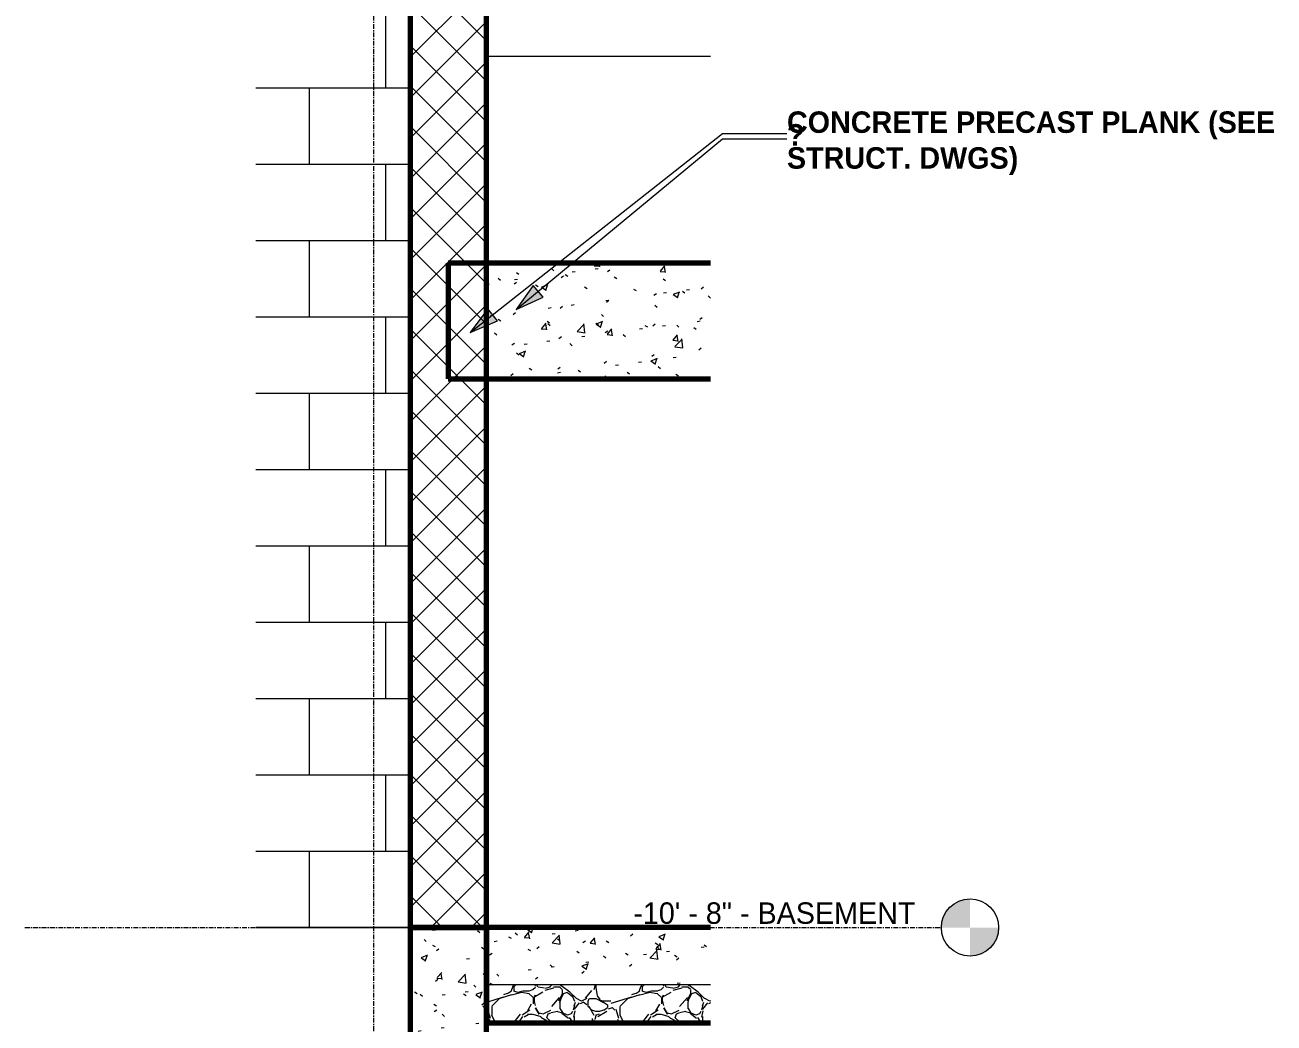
# Model space of a CAD drawing. Header units: inches. Extents: x 11710 to 12358, y -212 to 450.
# Drawn here: x 11881.2 to 12012.1, y -138 to -33.4 of the extents above; entities that cross this region are included whole.
import ezdxf

# ---------------------------------------------------------------- set-up
doc = ezdxf.new("R2010")
doc.units = ezdxf.units.IN
doc.header["$MEASUREMENT"] = 0
doc.linetypes.add('Grid Line 1_2_', pattern=[0.875, 0.5, -0.125, 0.125, -0.125])
for name, color, linetype, lineweight in [('0-4', 50, 'Continuous', 5), ('A-FLOR-4', 192, 'Continuous', 70), ('A-FLOR-5', 135, 'Continuous', 18), ('A-FLOR-LEVL', 51, 'Continuous', 9), ('A-FLOR-LEVL-1', 51, 'Grid Line 1_2_', 9), ('A-FLOR-MCUT', 51, 'Continuous', 18), ('A-FLOR-PATT-1', 8, 'Continuous', 9), ('A-WALL-3', 7, 'Continuous', 70), ('A-WALL-4', 135, 'Continuous', 18), ('A-WALL-PATT-3', 55, 'Continuous', 9), ('A-WALL-PATT-4', 45, 'Continuous', 9), ('G-ANNO-TEXT', 231, 'Continuous', 9), ('S-FNDN-2', 7, 'Continuous', 70), ('S-FNDN-3', 135, 'Continuous', 18), ('S-GRID-1', 1, 'Grid Line 1_2_', 9)]:
    doc.layers.add(name, color=color, linetype=linetype, lineweight=lineweight)
doc.styles.add('Century Gothic', font='ufonts.com_century-gothic.ttf', dxfattribs={"height": 2.25})
doc.styles.add('Century Gothic_B', font='GOTHICB.TTF', dxfattribs={"height": 2.25})
pattern_1 = [(50, (11178.3165, 72), (6.885997, -0.602097), [0.72, -7.92]), (355, (11178.3165, 72), (-1.331756, 7.220547), [0.576, -6.336]), (100.451, (11178.8905, 71.95), (5.55363, 6.61819), [0.612, -6.731]), (46.184, (11178.3165, 73.92), (10.24564, -1.588925), [1.08, -11.88]), (96.636, (11179.17, 73.788), (8.97244, 9.35152), [0.918, -10.096]), (351.184, (11178.316, 73.92), (8.9732, 9.35123), [0.864, -9.504]), (21, (11179.2765, 73.44), (5.730726, -3.865003), [0.72, -7.92]), (326, (11179.2765, 73.44), (2.33581, 6.96088), [0.576, -6.336]), (71.451, (11179.7545, 73.118), (8.065876, 3.09595), [0.612, -6.731]), (37.5, (11178.3165, 72), (0.116866, 3.1954784), [0.317, -5.942, 0.317, -6.115, -6.36]), (37.5, (11178.3165, 72), (0.116866, 3.1954784), [-12.691, 0.317, -6.043]), (7.5, (11178.3165, 72), (2.52543, 3.786025), [0.317, -3.35, 0.317, -5.798, -2.424]), (7.5, (11178.3165, 72), (2.52543, 3.786025), [-9.782, 0.317, -2.107]), (327.5, (11176.1755, 72), (5.1243685, -0.216176), [0.317, -2.083, 0.317, -7.171, -9.936]), (327.5, (11176.1755, 72), (5.1243685, -0.216176), [-9.888, 0.317, -9.619]), (317.5, (11175.2155, 72), (5.598326, 0.96141), [0.317, -2.803, 0.317, -4.656, -7.056]), (317.5, (11175.2155, 72), (5.598326, 0.96141), [-8.093, 0.317, -6.739])]

# ---------------------------------------------------------------- blocks, each defined once
blk = doc.blocks.new('CTR - 1st Phase -Stairs _ Elevators_rvt-2-Section 25 - Callout 2')
at = {"layer": 'A-WALL-PATT-3'}
h = blk.add_hatch(dxfattribs=at)
h.set_pattern_fill('FP_21', color=256, style=0, pattern_type=2)
h.set_pattern_definition([(0, (11430.989, -128), (0, 8), []), (90, (11430.989, -128), (-8, 8), [8, -8])])
h.paths.add_polyline_path([(11538.99, -128), (11538.99, 427.64), (11522.81, 427.64), (11522.81, -128)], flags=0)
h = blk.add_hatch(dxfattribs=at)
h.set_pattern_fill('FP_19', color=256, style=0, pattern_type=2)
h.set_pattern_definition([(50, (10795.755, 72), (6.885997, -0.602097), [0.72, -7.92]), (355, (10795.755, 72), (-1.331756, 7.220547), [0.576, -6.336]), (100.451, (10796.329, 71.95), (5.55363, 6.61819), [0.612, -6.731]), (46.184, (10795.755, 73.92), (10.24564, -1.588925), [1.08, -11.88]), (96.636, (10796.609, 73.788), (8.97244, 9.35152), [0.918, -10.096]), (351.184, (10795.755, 73.92), (8.9732, 9.35123), [0.864, -9.504]), (21, (10796.715, 73.44), (5.730726, -3.865003), [0.72, -7.92]), (326, (10796.715, 73.44), (2.33581, 6.96088), [0.576, -6.336]), (71.451, (10797.193, 73.118), (8.065876, 3.09595), [0.612, -6.731]), (37.5, (10795.755, 72), (0.116866, 3.1954784), [0.317, -5.942, 0.317, -6.115, -6.36]), (37.5, (10795.755, 72), (0.116866, 3.1954784), [-12.691, 0.317, -6.043]), (7.5, (10795.755, 72), (2.52543, 3.786025), [0.317, -3.35, 0.317, -5.798, -2.424]), (7.5, (10795.755, 72), (2.52543, 3.786025), [-9.782, 0.317, -2.107]), (327.5, (10793.614, 72), (5.1243685, -0.216176), [0.317, -2.083, 0.317, -7.171, -9.936]), (327.5, (10793.614, 72), (5.1243685, -0.216176), [-9.888, 0.317, -9.619]), (317.5, (10792.654, 72), (5.598326, 0.96141), [0.317, -2.803, 0.317, -4.656, -7.056]), (317.5, (10792.654, 72), (5.598326, 0.96141), [-8.093, 0.317, -6.739])])
h.paths.add_polyline_path([(11538.99, -188), (11546.99, -188), (11546.99, -128), (11538.99, -128), (11538.99, -138.01)], flags=0)
at = {"layer": 'A-WALL-PATT-4'}
h = blk.add_hatch(dxfattribs=at)
h.set_pattern_fill('FP_22', color=256, style=0, pattern_type=2)
h.set_pattern_definition([(45, (10795.755, 72), (-2.12132, 2.12132), []), (135, (10795.755, 72), (-2.12132, -2.12132), [])])
h.paths.add_polyline_path([(11546.99, -128), (11546.99, 427.64), (11538.99, 427.64), (11538.99, -128), (11542.99, -128)], flags=0)
at = {"layer": 'A-WALL-3'}
for p, q in [((11538.99, 427.64), (11538.99, -128)), ((11546.99, -128), (11546.99, 427.64)), ((11538.99, -128), (11546.99, -128))]:
    blk.add_line(p, q, dxfattribs=at)
at = {"layer": 'A-WALL-4'}
blk.add_line((11522.81, -128), (11538.99, -128), dxfattribs=at)
at = {"layer": 'S-FNDN-2'}
for p, q in [((11546.99, -128), (11538.99, -128)), ((11538.99, -128), (11538.99, -188)), ((11546.99, -188), (11546.99, -128))]:
    blk.add_line(p, q, dxfattribs=at)
at = {"layer": 'S-FNDN-3'}
blk.add_line((11538.99, -128), (11522.81, -128), dxfattribs=at)
blk = doc.blocks.new('Level - Level Head - Circle-50818-Section 25 - Callout 2')
at = {"layer": 'A-FLOR-LEVL'}
h = blk.add_hatch(color=256, dxfattribs=at)
edge = h.paths.add_edge_path(flags=0)
edge.add_line((11597.65, 0), (11594.65, 0))
edge.add_arc((11597.65, 0), 3, 90, 180, ccw=False)
edge.add_line((11597.65, 3), (11597.65, 0))
h = blk.add_hatch(color=256, dxfattribs=at)
edge = h.paths.add_edge_path(flags=0)
edge.add_line((11597.65, -3), (11597.65, 0))
edge.add_line((11597.65, 0), (11600.65, 0))
edge.add_arc((11597.65, 0), 3, 270, 360, ccw=False)
blk.add_circle((11597.65, 0), 3, dxfattribs=at)

msp = doc.modelspace()

# ---------------------------------------------------------------- hatches: boundary and pattern name
at = {"layer": 'A-FLOR-PATT-1'}
h = msp.add_hatch(dxfattribs=at)
h.set_pattern_fill('FP_19', color=256, style=0, pattern_type=2)
h.set_pattern_definition(pattern_1)
h.paths.add_polyline_path([(11953.02, -70.51), (11953.02, -58.38), (11929.55, -58.38), (11929.55, -70.51)], flags=0)
h = msp.add_hatch(dxfattribs=at)
h.set_pattern_fill('FP_19', color=256, style=0, pattern_type=2)
h.set_pattern_definition(pattern_1)
h.paths.add_polyline_path([(11953.02, -134), (11953.02, -128), (11929.55, -128), (11929.55, -134)], flags=0)
h = msp.add_hatch(dxfattribs=at)
h.set_pattern_fill('FP_23', color=256, style=0, pattern_type=2)
h.set_pattern_definition([(212.005, (11177.5105, 74.015), (-40.310627, -26.8730086), [1.268, -125.493]), (213.69, (11178.3165, 74.553), (-13.436241, -13.436764), [0.969, -47.478]), (198.435, (11178.7195, 74.687), (-26.873024, -13.436542), [0.425, -42.065]), (180, (11179.257, 74.687), (2e-15, -13.437), [0.537, -12.899]), (161.565, (11179.6605, 74.553), (-13.436518, 1.2e-05), [0.425, -42.065]), (333.435, (11179.7945, 84.227), (13.436532, 1e-05), [0.601, -29.444]), (296.565, (11179.6605, 84.496), (13.43652, -13.436544), [0.3, -29.745]), (270, (11179.66, 85.168), (13.437, 8e-16), [0.672, -12.765]), (186.34, (11179.7945, 76.434), (-107.4926568, -13.4363962), [1.217, -120.457]), (296.565, (11182.7505, 84.765), (13.43652, -13.436544), [0.3, -29.745]), (303.69, (11182.4815, 85.168), (13.436764, -13.436241), [0.484, -47.962]), (229.399, (11184.6315, 79.256), (-67.1828397, -80.6196216), [1.239, -122.641]), (243.435, (11185.0345, 80.062), (1e-05, -13.436532), [0.901, -29.144]), (213.69, (11189.7375, 78.584), (-13.436241, -13.436764), [0.484, -47.962]), (33.69, (11185.7065, 74.822), (13.436241, 13.436764), [0.484, -47.962]), (0, (11185.438, 74.822), (0, 13.437), [0.269, -13.168]), (333.435, (11185.1695, 74.956), (13.436532, 1e-05), [0.3, -29.745]), (284.036, (11185.0345, 75.494), (13.436545, -40.30972), [0.554, -54.847]), (270, (11185.034, 75.762), (13.437, 8e-16), [0.269, -13.168]), (243.435, (11185.0345, 76.031), (1e-05, -13.436532), [0.3, -29.745]), (135, (11185.0345, 76.165), (-13.43644, 9e-16), [0.19, -18.812]), (90, (11185.034, 76.031), (-13.437, 8e-16), [0.134, -13.302]), (18.435, (11189.8725, 82.212), (26.873024, 13.436542), [0.85, -41.641]), (6.34, (11190.6785, 82.481), (107.4926568, 13.4363962), [1.217, -120.457]), (180, (11190.14, 79.256), (2e-15, -13.437), [0.806, -12.63]), (197.354, (11192.2905, 79.928), (-40.3099621, -13.43709214), [2.252, -222.987]), (198.435, (11192.6935, 80.062), (-26.873024, -13.436542), [0.425, -42.065]), (213.69, (11193.0965, 80.331), (-13.436241, -13.436764), [0.484, -47.962]), (251.565, (11193.2315, 80.734), (-1.2e-05, -13.436518), [0.425, -42.065]), (243.435, (11193.3655, 81.003), (1e-05, -13.436532), [0.3, -29.745]), (270, (11193.365, 81.271), (13.437, 8e-16), [0.269, -13.168]), (293.199, (11192.9625, 82.212), (13.4363854, -26.8729472), [1.023, -101.307]), (315, (11192.5595, 82.615), (13.43644, 0), [0.57, -18.432]), (0, (11191.887, 82.615), (0, 13.437), [0.672, -12.765]), (341.565, (11188.9315, 79.39), (13.436518, -1.2e-05), [0.425, -42.065]), (303.69, (11188.6625, 79.793), (13.436764, -13.436241), [0.484, -47.962]), (279.462, (11188.5285, 80.599), (13.43628, -67.1832013), [0.817, -80.915]), (270, (11188.528, 81.406), (13.437, 8e-16), [0.806, -12.63]), (239.036, (11188.9315, 82.077), (-13.4372, -26.873257), [0.783, -77.565]), (188.13, (11189.8725, 82.212), (-80.6200966, -13.436299), [0.95, -94.061]), (116.565, (11179.9285, 81.809), (-13.43652, 13.436544), [0.3, -29.745]), (135, (11180.1975, 81.54), (-13.43644, 9e-16), [0.38, -18.622]), (168.69, (11180.8695, 81.406), (-13.436897, 0.000212), [0.685, -67.829]), (191.31, (11181.5415, 81.54), (-53.746592, -13.436568), [0.685, -67.829]), (194.036, (11182.0785, 81.674), (-40.30972, -13.436545), [0.554, -54.847]), (236.31, (11182.3475, 82.077), (-13.436194, -26.873299), [0.484, -47.962]), (236.31, (11182.6165, 82.481), (-13.436194, -26.873299), [0.484, -47.962]), (270, (11182.616, 82.884), (13.437, 8e-16), [0.403, -13.034]), (291.801, (11182.3475, 83.556), (13.4361655, -26.872997), [0.724, -71.635]), (116.565, (11182.4815, 80.734), (-13.43652, 13.436544), [0.601, -29.444]), (168.69, (11183.1535, 80.599), (-13.436897, 0.000212), [0.685, -67.829]), (194.036, (11183.6915, 80.734), (-40.30972, -13.436545), [0.554, -54.847]), (225, (11184.0945, 81.137), (9e-16, -13.43644), [0.57, -18.432]), (251.565, (11184.2285, 81.54), (-1.2e-05, -13.436518), [0.425, -42.065]), (296.565, (11183.9595, 82.077), (13.43652, -13.436544), [0.601, -29.444]), (315, (11183.6915, 82.346), (13.43644, 0), [0.38, -18.622]), (326.31, (11183.2885, 82.615), (26.873299, -13.436194), [0.484, -47.962]), (0, (11183.02, 82.615), (0, 13.437), [0.269, -13.168]), (33.69, (11182.6165, 82.346), (13.436241, 13.436764), [0.484, -47.962]), (71.565, (11182.4815, 81.943), (1.2e-05, 13.436518), [0.425, -42.065]), (63.435, (11182.3475, 81.674), (-1e-05, 13.436532), [0.3, -29.745]), (71.565, (11182.2135, 81.271), (1.2e-05, 13.436518), [0.425, -42.065]), (104.036, (11182.2135, 80.734), (-13.436545, 40.30972), [0.554, -54.847]), (45, (11181.9445, 80.465), (0, 13.43644), [0.38, -18.622]), (18.435, (11181.5415, 80.331), (26.873024, 13.436542), [0.425, -42.065]), (0, (11180.87, 80.331), (0, 13.437), [0.672, -12.765]), (14.036, (11180.3325, 80.196), (40.30972, 13.436545), [0.554, -54.847]), (341.565, (11179.9285, 80.331), (13.436518, -1.2e-05), [0.425, -42.065]), (270, (11179.928, 80.734), (13.437, 8e-16), [0.403, -13.034]), (225, (11180.3325, 81.137), (9e-16, -13.43644), [0.57, -18.432]), (198.435, (11181.1385, 81.406), (-26.873024, -13.436542), [0.85, -41.641]), (180, (11181.81, 81.406), (-2e-15, -13.437), [0.672, -12.765]), (153.435, (11182.0785, 81.271), (-13.436532, -1e-05), [0.3, -29.745]), (206.565, (11187.1845, 79.121), (-13.436544, -13.43652), [0.3, -29.745]), (146.31, (11187.5875, 78.853), (-26.873299, 13.436194), [0.484, -47.962]), (119.745, (11188.1255, 77.912), (-40.3105597, 67.1832064), [1.083, -107.246]), (95.711, (11188.2595, 76.568), (-13.4375424, 120.930058), [1.35, -133.686]), (90, (11188.26, 76.434), (-13.437, 8e-16), [0.134, -13.302]), (63.435, (11188.1255, 76.165), (-1e-05, 13.436532), [0.3, -29.745]), (26.565, (11187.8565, 76.031), (13.436544, 13.43652), [0.3, -29.745]), (0, (11187.453, 76.031), (0, 13.437), [0.403, -13.034]), (0, (11187.32, 76.031), (0, 13.437), [0.134, -13.302]), (0, (11187.05, 76.031), (0, 13.437), [0.269, -13.168]), (326.31, (11186.6475, 76.3), (26.873299, -13.436194), [0.484, -47.962]), (333.435, (11186.3785, 76.434), (13.436532, 1e-05), [0.3, -29.745]), (284.036, (11186.2445, 76.972), (13.436545, -40.30972), [0.554, -54.847]), (270, (11186.244, 77.24), (13.437, 8e-16), [0.269, -13.168]), (270, (11186.244, 77.643), (13.437, 8e-16), [0.403, -13.034]), (258.69, (11186.3785, 78.315), (-0.000212, -13.436897), [0.685, -67.829]), (231.34, (11186.9165, 78.987), (-40.3101895, -53.745816), [0.86, -85.176]), (270, (11189.737, 78.718), (13.437, 8e-16), [0.134, -13.302]), (270, (11189.737, 78.853), (13.437, 8e-16), [0.134, -13.302]), (326.31, (11189.3345, 79.121), (26.873299, -13.436194), [0.484, -47.962]), (333.435, (11188.5285, 79.525), (13.436532, 1e-05), [0.901, -29.144]), (0, (11187.856, 79.525), (0, 13.437), [0.672, -12.765]), (63.435, (11187.7225, 79.256), (-1e-05, 13.436532), [0.3, -29.745]), (90, (11187.722, 78.718), (-13.437, 8e-16), [0.537, -12.899]), (135, (11188.1255, 78.315), (-13.43644, 9e-16), [0.57, -18.432]), (161.565, (11188.5285, 78.181), (-13.436518, 1.2e-05), [0.425, -42.065]), (180, (11188.931, 78.181), (-2e-15, -13.437), [0.403, -13.034]), (198.435, (11189.3345, 78.315), (-26.873024, -13.436542), [0.425, -42.065]), (351.87, (11184.0945, 85.571), (13.4370087, -0.000259), [1.9, -93.111]), (14.036, (11183.5565, 85.437), (40.30972, 13.436545), [0.554, -54.847]), (53.13, (11183.1535, 84.899), (26.873672, 40.309752), [0.672, -66.511]), (95.194, (11183.2885, 83.421), (-13.4351326, 134.3664647), [1.484, -146.928]), (101.31, (11183.4225, 82.749), (-13.436568, 53.746592), [0.685, -67.829]), (143.13, (11183.9595, 82.346), (-40.309752, 26.873672), [0.672, -66.511]), (161.565, (11184.3635, 82.212), (-13.436518, 1.2e-05), [0.425, -42.065]), (198.435, (11184.7665, 82.346), (-26.873024, -13.436542), [0.425, -42.065]), (225, (11185.4385, 83.018), (9e-16, -13.43644), [0.95, -18.052]), (228.814, (11186.3785, 84.093), (-80.6198072, -94.0561774), [1.428, -141.405]), (251.565, (11186.5125, 84.496), (-1.2e-05, -13.436518), [0.425, -42.065]), (270, (11186.512, 84.63), (13.437, 8e-16), [0.134, -13.302]), (288.435, (11186.3785, 85.034), (13.436542, -26.873024), [0.425, -42.065]), (326.31, (11185.9755, 85.302), (26.873299, -13.436194), [0.484, -47.962]), (90, (11179.794, 82.077), (-13.437, 8e-16), [0.941, -12.496]), (338.199, (11181.6755, 83.824), (40.3099116, -13.436441), [0.724, -71.635]), (0, (11180.87, 83.824), (0, 13.437), [0.806, -12.63]), (30.964, (11180.1975, 83.421), (40.310285, 26.8733136), [0.783, -77.565]), (45, (11179.7945, 83.018), (0, 13.43644), [0.57, -18.432]), (90, (11177.644, 77.778), (-13.437, 8e-16), [0.941, -12.496]), (116.565, (11178.0475, 76.972), (-13.43652, 13.436544), [0.901, -29.144]), (153.435, (11178.8545, 76.568), (-13.436532, -1e-05), [0.901, -29.144]), (180, (11179.525, 76.568), (-2e-15, -13.437), [0.672, -12.765]), (218.66, (11180.1975, 77.106), (-13.436833, -13.4362984), [0.86, -85.176]), (231.34, (11180.7355, 77.778), (-40.3101895, -53.745816), [0.86, -85.176]), (213.69, (11181.5415, 78.315), (-13.436241, -13.436764), [0.969, -47.478]), (239.036, (11181.9445, 78.987), (-13.4372, -26.873257), [0.783, -77.565]), (270, (11181.944, 79.256), (13.437, 8e-16), [0.269, -13.168]), (270, (11181.944, 79.659), (13.437, 8e-16), [0.403, -13.034]), (315, (11181.5415, 80.062), (13.43644, 0), [0.57, -18.432]), (350.538, (11180.7355, 80.196), (13.4368224, 7.56e-05), [0.817, -80.915]), (14.036, (11179.6605, 79.928), (40.30972, 13.436545), [1.108, -54.293]), (18.435, (11178.4505, 79.525), (26.873024, 13.436542), [1.275, -41.216]), (45, (11178.0475, 79.121), (0, 13.43644), [0.57, -18.432]), (45, (11177.6445, 78.718), (0, 13.43644), [0.57, -18.432]), (108.435, (11180.6005, 75.762), (-13.436542, 26.873024), [0.85, -41.641]), (126.87, (11181.0035, 75.225), (-13.436224, 13.436576), [0.672, -66.511]), (146.31, (11181.4075, 74.956), (-26.873299, 13.436194), [0.484, -47.962]), (161.565, (11181.8105, 74.822), (-13.436518, 1.2e-05), [0.425, -42.065]), (135, (11182.2135, 74.419), (-13.43644, 9e-16), [0.57, -18.432]), (161.565, (11182.6165, 74.284), (-13.436518, 1.2e-05), [0.425, -42.065]), (180, (11183.02, 74.284), (2e-15, -13.437), [0.403, -13.034]), (206.565, (11183.2885, 74.419), (-13.436544, -13.43652), [0.3, -29.745]), (206.565, (11183.8255, 74.687), (-13.436544, -13.43652), [0.601, -29.444]), (189.462, (11184.6315, 74.822), (-67.1832013, -13.43628), [0.817, -80.915]), (243.435, (11184.9005, 75.359), (1e-05, -13.436532), [0.601, -29.444]), (270, (11184.9, 75.494), (13.437, 8e-16), [0.134, -13.302]), (270, (11184.9, 75.762), (13.437, 8e-16), [0.269, -13.168]), (326.31, (11184.4975, 76.568), (26.873299, -13.436194), [0.484, -47.962]), (327.995, (11183.4225, 77.24), (67.1829352, -40.309468), [1.268, -125.493]), (329.036, (11182.7505, 77.643), (26.873257, -13.4372), [0.783, -77.565]), (341.565, (11181.9445, 77.912), (13.436518, -1.2e-05), [0.85, -41.641]), (0, (11181.407, 77.912), (0, 13.437), [0.537, -12.899]), (33.69, (11181.0035, 77.643), (13.436241, 13.436764), [0.484, -47.962]), (53.13, (11180.6005, 77.106), (26.873672, 40.309752), [0.672, -66.511]), (63.435, (11180.3325, 76.568), (-1e-05, 13.436532), [0.601, -29.444]), (225, (11186.5125, 75.494), (9e-16, -13.43644), [0.57, -18.432]), (236.31, (11186.7815, 75.897), (-13.436194, -26.873299), [0.484, -47.962]), (270, (11186.781, 76.031), (13.437, 8e-16), [0.134, -13.302]), (315, (11186.5125, 76.3), (13.43644, 0), [0.38, -18.622]), (333.435, (11185.9755, 76.568), (13.436532, 1e-05), [0.601, -29.444]), (18.435, (11185.1695, 76.3), (26.873024, 13.436542), [0.85, -41.641]), (75.964, (11185.0345, 75.762), (-0.0003, 13.436231), [0.554, -54.847]), (71.565, (11178.9885, 73.209), (1.2e-05, 13.436518), [0.425, -42.065]), (135, (11179.2575, 72.941), (-13.43644, 9e-16), [0.38, -18.622]), (146.31, (11179.6605, 72.672), (-26.873299, 13.436194), [0.484, -47.962]), (153.435, (11180.1975, 72.403), (-13.436532, -1e-05), [0.601, -29.444]), (180, (11180.332, 72.403), (-2e-15, -13.437), [0.134, -13.302]), (161.565, (11180.7355, 72.269), (-13.436518, 1.2e-05), [0.425, -42.065]), (180, (11181.272, 72.269), (-2e-15, -13.437), [0.537, -12.899]), (198.435, (11181.6755, 72.403), (-26.873024, -13.436542), [0.425, -42.065]), (210.964, (11182.3475, 72.806), (-40.310285, -26.8733136), [0.783, -77.565]), (206.565, (11182.6165, 72.941), (-13.436544, -13.43652), [0.3, -29.745]), (251.565, (11182.7505, 73.344), (-1.2e-05, -13.436518), [0.425, -42.065]), (303.69, (11182.4815, 73.747), (13.436764, -13.436241), [0.484, -47.962]), (306.87, (11182.0785, 74.284), (13.436224, -13.436576), [0.672, -66.511]), (323.13, (11181.5415, 74.687), (40.309752, -26.873672), [0.672, -66.511]), (345.964, (11181.0035, 74.822), (13.436231, 0.0003), [0.554, -54.847]), (18.435, (11180.6005, 74.687), (26.873024, 13.436542), [0.425, -42.065]), (30.964, (11179.9285, 74.284), (40.310285, 26.8733136), [0.783, -77.565]), (39.806, (11179.1225, 73.612), (13.4366017, 13.4362908), [1.049, -103.894]), (135, (11183.1535, 72.403), (-13.43644, 9e-16), [0.19, -18.812]), (153.435, (11183.4225, 72.269), (-13.436532, -1e-05), [0.3, -29.745]), (191.31, (11184.0945, 72.403), (-53.746592, -13.436568), [0.685, -67.829]), (165.964, (11184.6315, 72.269), (-13.436231, -0.0003), [0.554, -54.847]), (175.236, (11186.2445, 72.134), (-13.4364265, -8.2e-05), [1.618, -160.181]), (206.565, (11186.5125, 72.269), (-13.436544, -13.43652), [0.3, -29.745]), (225, (11186.7815, 72.537), (9e-16, -13.43644), [0.38, -18.622]), (270, (11186.781, 73.209), (13.437, 8e-16), [0.672, -12.765]), (270, (11186.781, 73.612), (13.437, 8e-16), [0.403, -13.034]), (308.66, (11186.2445, 74.284), (13.4362984, -13.436833), [0.86, -85.176]), (338.199, (11185.5725, 74.553), (40.3099116, -13.436441), [0.724, -71.635]), (348.69, (11184.9005, 74.687), (13.436897, -0.000212), [0.685, -67.829]), (18.435, (11183.6915, 74.284), (26.873024, 13.436542), [1.275, -41.216]), (36.87, (11183.1535, 73.881), (13.436576, 13.436224), [0.672, -66.511]), (68.199, (11182.8855, 73.209), (13.436441, 40.3099116), [0.724, -71.635]), (101.31, (11183.0195, 72.537), (-13.436568, 53.746592), [0.685, -67.829]), (348.69, (11181.8105, 85.302), (13.436897, -0.000212), [0.685, -67.829]), (354.806, (11180.3325, 85.437), (13.4361385, -0.0003521), [1.484, -146.928]), (0, (11179.928, 85.437), (0, 13.437), [0.403, -13.034]), (45, (11179.6605, 85.168), (0, 13.43644), [0.38, -18.622]), (180, (11180.735, 83.959), (-2e-15, -13.437), [0.403, -13.034]), (188.13, (11181.6755, 84.093), (-80.6200966, -13.436299), [0.95, -94.061]), (172.875, (11182.7505, 83.959), (-13.436807, -0.000376), [1.083, -107.246]), (225, (11182.8855, 84.093), (9e-16, -13.43644), [0.19, -18.812]), (270, (11182.885, 84.496), (13.437, 8e-16), [0.403, -13.034]), (161.565, (11187.1845, 84.899), (-13.436518, 1.2e-05), [0.425, -42.065]), (180, (11187.722, 84.899), (-2e-15, -13.437), [0.537, -12.899]), (198.435, (11188.1255, 85.034), (-26.873024, -13.436542), [0.425, -42.065]), (170.538, (11188.9315, 84.899), (-13.4368224, -7.56e-05), [0.817, -80.915]), (213.69, (11189.3345, 85.168), (-13.436241, -13.436764), [0.484, -47.962]), (270, (11189.334, 85.302), (13.437, 8e-16), [0.134, -13.302]), (296.565, (11189.2005, 85.571), (13.43652, -13.436544), [0.3, -29.745]), (341.565, (11188.3945, 85.84), (13.436518, -1.2e-05), [0.85, -41.641]), (341.565, (11187.5875, 86.108), (13.436518, -1.2e-05), [0.85, -41.641]), (14.036, (11187.0505, 85.974), (40.30972, 13.436545), [0.554, -54.847]), (45, (11186.6475, 85.571), (0, 13.43644), [0.57, -18.432]), (104.036, (11186.7815, 85.034), (-13.436545, 40.30972), [0.554, -54.847]), (0, (11176.301, 73.344), (0, 13.437), [0.134, -13.302]), (315, (11176.0325, 73.612), (13.43644, 0), [0.38, -18.622]), (274.764, (11175.8975, 75.225), (13.437683, -147.8026001), [1.618, -160.181]), (255.964, (11176.0325, 75.762), (0.0003, -13.436231), [0.554, -54.847]), (225, (11176.3015, 76.031), (9e-16, -13.43644), [0.38, -18.622]), (198.435, (11177.5105, 76.434), (-26.873024, -13.436542), [1.275, -41.216]), (180, (11177.644, 76.434), (-2e-15, -13.437), [0.134, -13.302]), (171.87, (11178.5855, 76.3), (-13.4370087, 0.000259), [0.95, -94.061]), (146.31, (11180.1975, 76.165), (-26.873299, 13.436194), [0.484, -47.962]), (108.435, (11180.4665, 75.359), (-13.436542, 26.873024), [0.85, -41.641]), (90, (11180.466, 75.225), (-13.437, 8e-16), [0.134, -13.302]), (71.565, (11180.3325, 74.822), (1.2e-05, 13.436518), [0.425, -42.065]), (26.565, (11180.0635, 74.687), (13.436544, 13.43652), [0.3, -29.745]), (18.435, (11179.6605, 74.553), (26.873024, 13.436542), [0.425, -42.065]), (126.87, (11186.9165, 73.612), (-13.436224, 13.436576), [0.672, -66.511]), (123.69, (11187.1845, 73.209), (-13.436764, 13.436241), [0.484, -47.962]), (149.036, (11187.8565, 72.806), (-26.873257, 13.4372), [0.783, -77.565]), (168.69, (11188.5285, 72.672), (-13.436897, 0.000212), [0.685, -67.829]), (213.69, (11188.9315, 72.941), (-13.436241, -13.436764), [0.484, -47.962]), (251.565, (11189.0655, 73.344), (-1.2e-05, -13.436518), [0.425, -42.065]), (270, (11189.065, 73.478), (13.437, 8e-16), [0.134, -13.302]), (279.462, (11188.9315, 74.284), (13.43628, -67.1832013), [0.817, -80.915]), (243.435, (11189.0655, 74.553), (1e-05, -13.436532), [0.3, -29.745]), (270, (11189.065, 74.687), (13.437, 8e-16), [0.134, -13.302]), (296.565, (11188.6625, 75.494), (13.43652, -13.436544), [0.901, -29.144]), (329.036, (11187.9905, 75.897), (26.873257, -13.4372), [0.783, -77.565]), (8.13, (11187.0505, 75.762), (80.6200966, 13.436299), [0.95, -94.061]), (45, (11186.5125, 75.225), (0, 13.43644), [0.76, -18.242]), (45, (11186.2445, 74.956), (0, 13.43644), [0.38, -18.622]), (90, (11186.244, 74.553), (-13.437, 8e-16), [0.403, -13.034]), (123.69, (11186.5125, 74.15), (-13.436764, 13.436241), [0.484, -47.962]), (101.31, (11188.5285, 76.568), (-13.436568, 53.746592), [0.685, -67.829]), (108.435, (11188.6625, 76.165), (-13.436542, 26.873024), [0.425, -42.065]), (135, (11188.7975, 76.031), (-13.43644, 9e-16), [0.19, -18.812]), (180, (11189.2, 76.031), (2e-15, -13.437), [0.403, -13.034]), (213.69, (11189.6035, 76.3), (-13.436241, -13.436764), [0.484, -47.962]), (187.125, (11190.6785, 76.434), (-94.0566594, -13.437028), [1.083, -107.246]), (236.31, (11190.9475, 76.837), (-13.436194, -26.873299), [0.484, -47.962]), (270, (11190.947, 76.972), (13.437, 8e-16), [0.134, -13.302]), (288.435, (11190.8125, 77.375), (13.436542, -26.873024), [0.425, -42.065]), (285.945, (11190.5435, 78.315), (13.4366066, -40.3096492), [0.978, -96.842]), (315, (11190.2755, 78.584), (13.43644, 0), [0.38, -18.622]), (18.435, (11189.8725, 78.45), (26.873024, 13.436542), [0.425, -42.065]), (29.745, (11188.9315, 77.912), (67.1832064, 40.3105597), [1.083, -107.246]), (18.435, (11188.5285, 77.778), (26.873024, 13.436542), [0.425, -42.065]), (75.964, (11188.3945, 77.24), (-0.0003, 13.436231), [0.554, -54.847]), (180, (11184.497, 80.734), (-2e-15, -13.437), [0.403, -13.034]), (180, (11184.766, 80.734), (-2e-15, -13.437), [0.269, -13.168]), (135, (11185.0345, 80.465), (-13.43644, 9e-16), [0.38, -18.622]), (90, (11185.034, 80.062), (-13.437, 8e-16), [0.403, -13.034]), (26.565, (11183.0195, 77.912), (13.436544, 13.43652), [0.901, -29.144]), (341.565, (11182.6165, 78.046), (13.436518, -1.2e-05), [0.425, -42.065]), (300.964, (11182.2135, 78.718), (26.8733136, -40.310285), [0.783, -77.565]), (71.565, (11184.7665, 79.121), (1.2e-05, 13.436518), [0.425, -42.065]), (90, (11184.766, 78.45), (-13.437, 8e-16), [0.672, -12.765]), (123.69, (11185.0345, 78.046), (-13.436764, 13.436241), [0.484, -47.962]), (153.435, (11185.5725, 77.778), (-13.436532, -1e-05), [0.601, -29.444]), (198.435, (11185.9755, 77.912), (-26.873024, -13.436542), [0.425, -42.065]), (243.435, (11186.1095, 78.181), (1e-05, -13.436532), [0.3, -29.745]), (255.964, (11186.2445, 78.718), (0.0003, -13.436231), [0.554, -54.847]), (251.565, (11186.3785, 79.121), (-1.2e-05, -13.436518), [0.425, -42.065]), (291.801, (11186.1095, 79.793), (13.4361655, -26.872997), [0.724, -71.635]), (323.13, (11185.5725, 80.196), (40.309752, -26.873672), [0.672, -66.511]), (18.435, (11185.1695, 80.062), (26.873024, 13.436542), [0.425, -42.065]), (63.435, (11184.9005, 79.525), (-1e-05, 13.436532), [0.601, -29.444]), (135, (11183.8255, 77.106), (-13.43644, 9e-16), [0.57, -18.432]), (149.036, (11184.4975, 76.703), (-26.873257, 13.4372), [0.783, -77.565]), (146.31, (11184.9005, 76.434), (-26.873299, 13.436194), [0.484, -47.962]), (180, (11185.17, 76.434), (2e-15, -13.437), [0.269, -13.168]), (210.964, (11185.8415, 76.837), (-40.310285, -26.8733136), [0.783, -77.565]), (243.435, (11185.9755, 77.106), (1e-05, -13.436532), [0.3, -29.745]), (303.69, (11185.7065, 77.509), (13.436764, -13.436241), [0.484, -47.962]), (321.34, (11185.0345, 78.046), (53.745816, -40.3101895), [0.86, -85.176]), (345.964, (11184.4975, 78.181), (13.436231, 0.0003), [0.554, -54.847]), (11.31, (11183.8255, 78.046), (53.746592, 13.436568), [0.685, -67.829]), (26.565, (11183.5565, 77.912), (13.436544, 13.43652), [0.3, -29.745]), (71.565, (11183.4225, 77.509), (1.2e-05, 13.436518), [0.425, -42.065]), (15.945, (11183.1535, 80.465), (40.3096492, 13.4366066), [0.978, -96.842]), (29.745, (11182.2135, 79.928), (67.1832064, 40.3105597), [1.083, -107.246]), (63.435, (11182.0785, 79.659), (-1e-05, 13.436532), [0.3, -29.745]), (90, (11182.078, 79.256), (-13.437, 8e-16), [0.403, -13.034]), (104.036, (11182.2135, 78.718), (-13.436545, 40.30972), [0.554, -54.847]), (120.964, (11182.6165, 78.046), (-26.8733136, 40.310285), [0.783, -77.565]), (153.435, (11190.1405, 85.168), (-13.436532, -1e-05), [0.3, -29.745]), (180, (11190.41, 85.168), (2e-15, -13.437), [0.269, -13.168]), (209.745, (11191.3505, 85.705), (-67.1832064, -40.3105597), [1.083, -107.246]), (225, (11191.8875, 86.243), (9e-16, -13.43644), [0.76, -18.242]), (239.036, (11192.2905, 86.915), (-13.4372, -26.873257), [0.783, -77.565]), (239.036, (11192.6935, 87.587), (-13.4372, -26.873257), [0.783, -77.565]), (270, (11192.693, 87.721), (13.437, 8e-16), [0.134, -13.302]), (333.435, (11192.4255, 87.855), (13.436532, 1e-05), [0.3, -29.745]), (0, (11192.021, 87.855), (0, 13.437), [0.403, -13.034]), (45, (11191.6185, 87.452), (0, 13.43644), [0.57, -18.432]), (26.565, (11190.0065, 86.646), (13.436544, 13.43652), [1.803, -28.243]), (30.964, (11189.3345, 86.243), (40.310285, 26.8733136), [0.783, -77.565]), (90, (11189.334, 85.974), (-13.437, 8e-16), [0.269, -13.168]), (128.66, (11189.8725, 85.302), (-13.4362984, 13.436833), [0.86, -85.176]), (255.964, (11188.3945, 80.868), (0.0003, -13.436231), [0.554, -54.847]), (281.31, (11188.2595, 81.54), (13.436568, -53.746592), [0.685, -67.829]), (309.806, (11187.5875, 82.346), (13.4362908, -13.4366017), [1.049, -103.894]), (329.036, (11186.9165, 82.749), (26.873257, -13.4372), [0.783, -77.565]), (345.964, (11186.3785, 82.884), (13.436231, 0.0003), [0.554, -54.847]), (0, (11185.841, 82.884), (0, 13.437), [0.537, -12.899]), (26.565, (11185.3035, 82.615), (13.436544, 13.43652), [0.601, -29.444]), (45, (11184.9005, 82.212), (0, 13.43644), [0.57, -18.432]), (53.13, (11184.4975, 81.674), (26.873672, 40.309752), [0.672, -66.511]), (90, (11184.497, 81.271), (-13.437, 8e-16), [0.403, -13.034]), (135, (11184.9005, 80.868), (-13.43644, 9e-16), [0.57, -18.432]), (144.462, (11185.8415, 80.196), (-40.3095313, 26.8733096), [1.156, -114.43]), (135, (11186.5125, 79.525), (-13.43644, 9e-16), [0.95, -18.052]), (153.435, (11187.0505, 79.256), (-13.436532, -1e-05), [0.601, -29.444]), (206.565, (11187.5875, 79.525), (-13.436544, -13.43652), [0.601, -29.444]), (230.194, (11188.2595, 80.331), (-53.7471842, -67.182341), [1.049, -103.894]), (66.801, (11186.5125, 83.556), (26.8740486, 67.1828756), [1.023, -101.307]), (90, (11186.512, 83.152), (-13.437, 8e-16), [0.403, -13.034]), (153.435, (11186.7815, 83.018), (-13.436532, -1e-05), [0.3, -29.745]), (153.435, (11187.3195, 82.749), (-13.436532, -1e-05), [0.601, -29.444]), (149.036, (11187.9905, 82.346), (-26.873257, 13.4372), [0.783, -77.565]), (180, (11188.662, 82.346), (-2e-15, -13.437), [0.672, -12.765]), (180, (11189.47, 82.346), (-2e-15, -13.437), [0.806, -12.63]), (213.69, (11189.8725, 82.615), (-13.436241, -13.436764), [0.484, -47.962]), (243.435, (11190.1405, 83.152), (1e-05, -13.436532), [0.601, -29.444]), (277.125, (11190.0065, 84.227), (13.437028, -94.0566594), [1.083, -107.246]), (315, (11189.7375, 84.496), (13.43644, 0), [0.38, -18.622]), (341.565, (11189.3345, 84.63), (13.436518, -1.2e-05), [0.425, -42.065]), (352.875, (11188.2595, 84.765), (13.436807, 0.000376), [1.083, -107.246]), (0, (11187.587, 84.765), (0, 13.437), [0.672, -12.765]), (21.801, (11186.9165, 84.496), (26.872997, 13.4361655), [0.724, -71.635]), (90, (11192.962, 83.824), (-13.437, 8e-16), [0.537, -12.899]), (90, (11192.962, 83.287), (-13.437, 8e-16), [0.537, -12.899]), (56.31, (11192.6935, 82.884), (13.436194, 26.873299), [0.484, -47.962]), (18.435, (11192.2905, 82.749), (26.873024, 13.436542), [0.425, -42.065]), (0, (11190.947, 82.749), (0, 13.437), [1.344, -12.093]), (341.565, (11190.5435, 82.884), (13.436518, -1.2e-05), [0.425, -42.065]), (296.565, (11190.4095, 83.152), (13.43652, -13.436544), [0.3, -29.745]), (278.13, (11190.2755, 84.093), (13.436299, -80.6200966), [0.95, -94.061]), (270, (11190.275, 84.227), (13.437, 8e-16), [0.134, -13.302]), (251.565, (11190.4095, 84.63), (-1.2e-05, -13.436518), [0.425, -42.065]), (225, (11190.8125, 85.034), (9e-16, -13.43644), [0.57, -18.432]), (218.66, (11191.4845, 85.571), (-13.436833, -13.4362984), [0.86, -85.176]), (225, (11191.8875, 85.974), (9e-16, -13.43644), [0.57, -18.432]), (206.565, (11192.1565, 86.108), (-13.436544, -13.43652), [0.3, -29.745]), (180, (11192.425, 86.108), (-2e-15, -13.437), [0.269, -13.168]), (123.69, (11192.6935, 85.705), (-13.436764, 13.436241), [0.484, -47.962]), (108.435, (11192.8285, 85.302), (-13.436542, 26.873024), [0.425, -42.065]), (98.13, (11192.9625, 84.362), (-13.436299, 80.6200966), [0.95, -94.061])])
h.paths.add_polyline_path([(11953.02, -138), (11953.02, -134), (11929.55, -134), (11929.55, -138), (11935.46, -138)], flags=0)
at = {"layer": 'G-ANNO-TEXT'}
for points in [[(11932.65, -63.25), (11935.47, -61.96), (11934.45, -60.72)], [(11927.84, -65.65), (11930.69, -64.43), (11929.7, -63.16)]]:
    msp.add_hatch(color=256, dxfattribs=at).paths.add_polyline_path(points, flags=0)

# ---------------------------------------------------------------- linework, layer by layer
at = {"layer": 'A-FLOR-4'}
for p, q in [((11953.02, -58.38), (11925.55, -58.38)), ((11925.55, -58.38), (11925.55, -70.51)), ((11925.55, -70.51), (11953.02, -70.51)), ((11953.02, -128), (11929.55, -128)), ((11929.55, -128), (11929.55, -138)), ((11929.55, -138), (11953.02, -138))]:
    msp.add_line(p, q, dxfattribs=at)
at = {"layer": 'A-FLOR-5'}
msp.add_line((11953.02, -36.73), (11929.55, -36.73), dxfattribs=at)
at = {"layer": 'A-FLOR-LEVL-1'}
msp.add_line((11881.19, -128), (11977.21, -128), dxfattribs=at)
at = {"layer": 'A-FLOR-MCUT'}
msp.add_line((11953.02, -134), (11929.55, -134), dxfattribs=at)
at = {"layer": 'G-ANNO-TEXT'}
for p, q in [((11927.84, -65.65), (11954.28, -44.81)), ((11932.65, -63.25), (11954.28, -45.36)), ((11954.28, -44.81), (11961.03, -44.81)), ((11954.28, -45.36), (11961.03, -45.36)), ((11934.45, -60.72), (11932.65, -63.25)), ((11935.47, -61.96), (11934.45, -60.72)), ((11932.65, -63.25), (11935.47, -61.96)), ((11929.7, -63.16), (11927.84, -65.65)), ((11930.69, -64.43), (11929.7, -63.16)), ((11927.84, -65.65), (11930.69, -64.43))]:
    msp.add_line(p, q, dxfattribs=at)
at = {"layer": 'S-GRID-1'}
msp.add_line((11917.75, -159.84), (11917.75, 434.11), dxfattribs=at)

# ---------------------------------------------------------------- block references
at = {"layer": '0-4'}
msp.add_blockref('CTR - 1st Phase -Stairs _ Elevators_rvt-2-Section 25 - Callout 2', (382.56, 0), dxfattribs=at)
at = {"layer": 'A-FLOR-LEVL'}
msp.add_blockref('Level - Level Head - Circle-50818-Section 25 - Callout 2', (382.56, -128), dxfattribs=at)

# ---------------------------------------------------------------- texts
at = {"layer": 'A-FLOR-LEVL', "insert": (11944.93, -125.36), "char_height": 2.25, "width": 35.6782, "attachment_point": 1, "style": 'Century Gothic'}
msp.add_mtext('-10\' - 8" - BASEMENT', dxfattribs=at)
at = {"layer": 'G-ANNO-TEXT', "char_height": 2.25, "attachment_point": 1, "style": 'Century Gothic_B'}
for s, insert, width in [('CONCRETE PRECAST PLANK (SEE', (11961.03, -42.48), 59.0092), ('\\fCentury Gothic|b1|i0|c0|p34|;?', (11961.03, -43.81), 2.1967), ('STRUCT. DWGS)', (11961.03, -46.23), 28.1032)]:
    msp.add_mtext(s, dxfattribs=dict(at, insert=insert, width=width))

doc.saveas('drawing.dxf')
